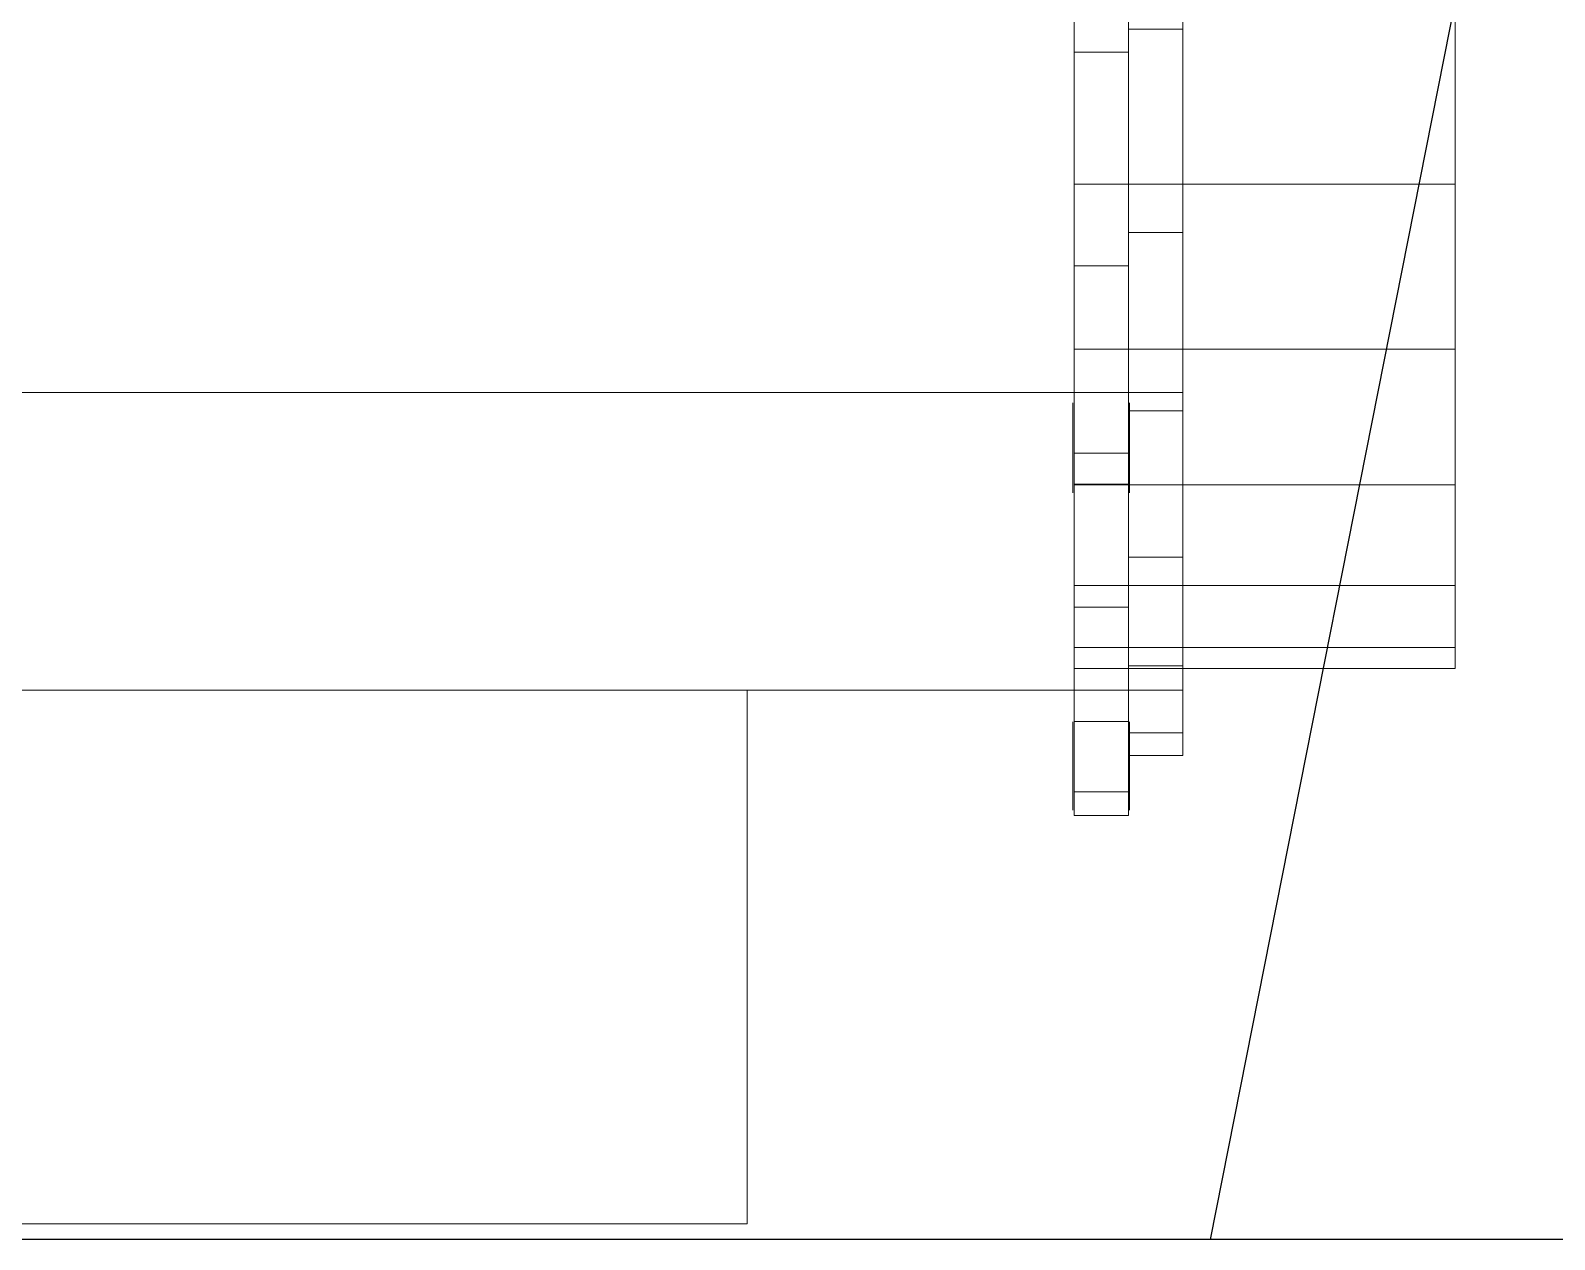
# Model space of a CAD drawing. Header units: millimetres. Extents: x -92759 to 184353, y -15225 to 86714.
# Drawn here: x -72493.8 to -72353.9, y 40341.2 to 40452.2 of the extents above; entities that cross this region are included whole.
import ezdxf

# ---------------------------------------------------------------- set-up
doc = ezdxf.new("R2010")
doc.units = ezdxf.units.MM
for name, color, linetype in [('0-1', 9, 'Continuous'), ('A-_FLOR----_E', 8, 'Continuous'), ('M-ACMV-EAF', 86, 'Continuous'), ('M-ACMV_FCU', 5, 'Continuous')]:
    doc.layers.add(name, color=color, linetype=linetype)
doc.layers.add('A-_DETA----_E-6', color=7, linetype='Continuous', true_color=0x969696)

# ---------------------------------------------------------------- blocks, each defined once
blk = doc.blocks.new('A$Cb2bf8f38')
at = {"layer": 'A-_DETA----_E-6'}
blk.add_line((-29452.46, 7800), (-28125, 14510.82), dxfattribs=at)
at = {"layer": 'A-_FLOR----_E'}
blk.add_line((-28125, 7800), (-30600, 7800), dxfattribs=at)
blk = doc.blocks.new('A$C3281a32b')
at = {"layer": 'M-ACMV-EAF', "lineweight": 5}
for points in [[(210, -76.590163, 71.828053), (210, -23.909836, 102.243054), (210, -30.409836, 113.501384), (210, -83.090163, 83.086383)], [(210, -23.909836, -102.243054), (210, -76.590163, -71.828053), (210, -83.090163, -83.086383), (210, -30.409836, -113.501384)], [(215, -76.590163, 71.828053), (215, -23.909836, 102.243054), (215, -30.409836, 113.501384), (215, -83.090163, 83.086383)], [(215, -23.909836, -102.243054), (215, -76.590163, -71.828053), (215, -83.090163, -83.086383), (215, -30.409836, -113.501384)], [(220, -27.331526, 101.999591), (25, -27.331526, 101.999591), (25, -74.668474, 74.669591), (220, -74.668474, 74.669591)], [(220, -74.668474, -74.669591), (25, -74.668474, -74.669591), (25, -27.331526, -101.999591), (220, -27.331526, -101.999591)], [(215, -30.409836, 113.501384), (210, -30.409836, 113.501384), (210, -83.090163, 83.086383), (215, -83.090163, 83.086383)], [(215, -83.090163, -83.086383), (210, -83.090163, -83.086383), (210, -30.409836, -113.501384), (215, -30.409836, -113.501384)], [(210, -102.243053, 23.909837), (210, -71.828053, 76.590163), (210, -83.086383, 83.090163), (210, -113.501384, 30.409837)], [(210, -71.828053, -76.590163), (210, -102.243053, -23.909837), (210, -113.501384, -30.409837), (210, -83.086383, -83.090163)], [(215, -102.243053, 23.909837), (215, -71.828053, 76.590163), (215, -83.086383, 83.090163), (215, -113.501384, 30.409837)], [(215, -71.828053, -76.590163), (215, -102.243053, -23.909837), (215, -113.501384, -30.409837), (215, -83.086383, -83.090163)], [(220, -74.669591, 74.668474), (25, -74.669591, 74.668474), (25, -101.999591, 27.331526), (220, -101.999591, 27.331526)], [(220, -101.999591, -27.331526), (25, -101.999591, -27.331526), (25, -74.669591, -74.668474), (220, -74.669591, -74.668474)], [(215, -83.086383, 83.090163), (210, -83.086383, 83.090163), (210, -113.501384, 30.409837), (215, -113.501384, 30.409837)], [(215, -113.501384, -30.409837), (210, -113.501384, -30.409837), (210, -83.086383, -83.090163), (215, -83.086383, -83.090163)], [(210, -100.5, -30.415001), (210, -100.5, 30.415001), (210, -113.5, 30.415001), (210, -113.5, -30.415001)], [(215, -100.5, -30.415001), (215, -100.5, 30.415001), (215, -113.5, 30.415001), (215, -113.5, -30.415001)], [(220, -102, 27.33), (25, -102, 27.33), (25, -102, -27.33), (220, -102, -27.33)], [(215, -113.5, 30.415001), (210, -113.5, 30.415001), (210, -113.5, -30.415001), (215, -113.5, -30.415001)]]:
    blk.add_3dface(points, dxfattribs=at)
for points, invisible_edges in [([(209.9, -75.691595, 80.67713), (209.9, -75.614737, 79.896769), (209.9, -79.614737, 79.896769)], 14), ([(209.9, -75.614737, 79.896769), (209.9, -75.691595, 79.116408), (209.9, -79.614737, 79.896769)], 14), ([(209.9, -75.919218, 81.427503), (209.9, -75.691595, 80.67713), (209.9, -79.614737, 79.896769)], 14), ([(209.9, -75.691595, 79.116408), (209.9, -75.919218, 78.366035), (209.9, -79.614737, 79.896769)], 14), ([(209.9, -75.973628, -78.834375), (209.9, -75.896769, -79.614737), (209.9, -79.896769, -79.614737)], 14), ([(209.9, -75.896769, -79.614737), (209.9, -75.973628, -80.395098), (209.9, -79.896769, -79.614737)], 14), ([(209.9, -76.288858, 82.11905), (209.9, -75.919218, 81.427503), (209.9, -79.614737, 79.896769)], 14), ([(209.9, -75.919218, 78.366035), (209.9, -76.288858, 77.674488), (209.9, -79.614737, 79.896769)], 14), ([(209.9, -76.201251, -78.084003), (209.9, -75.973628, -78.834375), (209.9, -79.896769, -79.614737)], 14), ([(209.9, -75.973628, -80.395098), (209.9, -76.201251, -81.14547), (209.9, -79.896769, -79.614737)], 14), ([(209.9, -76.57089, -77.392456), (209.9, -76.201251, -78.084003), (209.9, -79.896769, -79.614737)], 14), ([(209.9, -76.201251, -81.14547), (209.9, -76.57089, -81.837018), (209.9, -79.896769, -79.614737)], 14), ([(209.9, -76.786309, 82.725196), (209.9, -76.288858, 82.11905), (209.9, -79.614737, 79.896769)], 14), ([(209.9, -76.288858, 77.674488), (209.9, -76.786309, 77.068342), (209.9, -79.614737, 79.896769)], 14), ([(209.9, -77.068342, -76.78631), (209.9, -76.57089, -77.392456), (209.9, -79.896769, -79.614737)], 14), ([(209.9, -76.57089, -81.837018), (209.9, -77.068342, -82.443164), (209.9, -79.896769, -79.614737)], 14), ([(209.9, -77.392456, 83.222647), (209.9, -76.786309, 82.725196), (209.9, -79.614737, 79.896769)], 14), ([(209.9, -76.786309, 77.068342), (209.9, -77.392456, 76.570891), (209.9, -79.614737, 79.896769)], 14), ([(215.1, -75.691595, 80.67713), (215.1, -75.614737, 79.896769), (215.1, -79.614737, 79.896769)], 14), ([(215.1, -75.614737, 79.896769), (215.1, -75.691595, 79.116408), (215.1, -79.614737, 79.896769)], 14), ([(215.1, -75.919218, 81.427503), (215.1, -75.691595, 80.67713), (215.1, -79.614737, 79.896769)], 14), ([(215.1, -75.691595, 79.116408), (215.1, -75.919218, 78.366035), (215.1, -79.614737, 79.896769)], 14), ([(215.1, -75.973628, -78.834375), (215.1, -75.896769, -79.614737), (215.1, -79.896769, -79.614737)], 14), ([(215.1, -75.896769, -79.614737), (215.1, -75.973628, -80.395098), (215.1, -79.896769, -79.614737)], 14), ([(215.1, -76.288858, 82.11905), (215.1, -75.919218, 81.427503), (215.1, -79.614737, 79.896769)], 14), ([(215.1, -75.919218, 78.366035), (215.1, -76.288858, 77.674488), (215.1, -79.614737, 79.896769)], 14), ([(215.1, -76.201251, -78.084003), (215.1, -75.973628, -78.834375), (215.1, -79.896769, -79.614737)], 14), ([(215.1, -75.973628, -80.395098), (215.1, -76.201251, -81.14547), (215.1, -79.896769, -79.614737)], 14), ([(215.1, -76.57089, -77.392456), (215.1, -76.201251, -78.084003), (215.1, -79.896769, -79.614737)], 14), ([(215.1, -76.201251, -81.14547), (215.1, -76.57089, -81.837018), (215.1, -79.896769, -79.614737)], 14), ([(215.1, -76.786309, 82.725196), (215.1, -76.288858, 82.11905), (215.1, -79.614737, 79.896769)], 14), ([(215.1, -76.288858, 77.674488), (215.1, -76.786309, 77.068342), (215.1, -79.614737, 79.896769)], 14), ([(215.1, -77.068342, -76.78631), (215.1, -76.57089, -77.392456), (215.1, -79.896769, -79.614737)], 14), ([(215.1, -76.57089, -81.837018), (215.1, -77.068342, -82.443164), (215.1, -79.896769, -79.614737)], 14), ([(215.1, -77.392456, 83.222647), (215.1, -76.786309, 82.725196), (215.1, -79.614737, 79.896769)], 14), ([(215.1, -76.786309, 77.068342), (215.1, -77.392456, 76.570891), (215.1, -79.614737, 79.896769)], 14), ([(209.9, -77.674488, -76.288858), (209.9, -77.068342, -76.78631), (209.9, -79.896769, -79.614737)], 14), ([(209.9, -77.068342, -82.443164), (209.9, -77.674488, -82.940615), (209.9, -79.896769, -79.614737)], 14), ([(209.9, -78.084003, 83.592287), (209.9, -77.392456, 83.222647), (209.9, -79.614737, 79.896769)], 14), ([(209.9, -77.392456, 76.570891), (209.9, -78.084003, 76.201251), (209.9, -79.614737, 79.896769)], 14), ([(209.9, -78.366035, -75.919219), (209.9, -77.674488, -76.288858), (209.9, -79.896769, -79.614737)], 14), ([(209.9, -77.674488, -82.940615), (209.9, -78.366035, -83.310255), (209.9, -79.896769, -79.614737)], 14), ([(209.9, -78.834375, 83.81991), (209.9, -78.084003, 83.592287), (209.9, -79.614737, 79.896769)], 14), ([(209.9, -78.084003, 76.201251), (209.9, -78.834375, 75.973628), (209.9, -79.614737, 79.896769)], 14), ([(215.1, -77.674488, -76.288858), (215.1, -77.068342, -76.78631), (215.1, -79.896769, -79.614737)], 14), ([(215.1, -77.068342, -82.443164), (215.1, -77.674488, -82.940615), (215.1, -79.896769, -79.614737)], 14), ([(215.1, -78.084003, 83.592287), (215.1, -77.392456, 83.222647), (215.1, -79.614737, 79.896769)], 14), ([(215.1, -77.392456, 76.570891), (215.1, -78.084003, 76.201251), (215.1, -79.614737, 79.896769)], 14), ([(215.1, -78.366035, -75.919219), (215.1, -77.674488, -76.288858), (215.1, -79.896769, -79.614737)], 14), ([(215.1, -77.674488, -82.940615), (215.1, -78.366035, -83.310255), (215.1, -79.896769, -79.614737)], 14), ([(215.1, -78.834375, 83.81991), (215.1, -78.084003, 83.592287), (215.1, -79.614737, 79.896769)], 14), ([(215.1, -78.084003, 76.201251), (215.1, -78.834375, 75.973628), (215.1, -79.614737, 79.896769)], 14), ([(209.9, -79.116408, -75.691596), (209.9, -78.366035, -75.919219), (209.9, -79.896769, -79.614737)], 14), ([(209.9, -78.366035, -83.310255), (209.9, -79.116408, -83.537878), (209.9, -79.896769, -79.614737)], 14), ([(209.9, -79.614737, 83.896769), (209.9, -78.834375, 83.81991), (209.9, -79.614737, 79.896769)], 14), ([(209.9, -78.834375, 75.973628), (209.9, -79.614737, 75.896769), (209.9, -79.614737, 79.896769)], 14), ([(209.9, -79.896769, -75.614737), (209.9, -79.116408, -75.691596), (209.9, -79.896769, -79.614737)], 14), ([(209.9, -79.116408, -83.537878), (209.9, -79.896769, -83.614737), (209.9, -79.896769, -79.614737)], 14), ([(209.9, -79.614737, 75.896769), (209.9, -80.395098, 75.973628), (209.9, -79.614737, 79.896769)], 14), ([(209.9, -80.395098, 75.973628), (209.9, -81.14547, 76.201251), (209.9, -79.614737, 79.896769)], 14), ([(209.9, -81.14547, 76.201251), (209.9, -81.837018, 76.570891), (209.9, -79.614737, 79.896769)], 14), ([(209.9, -81.837018, 76.570891), (209.9, -82.443164, 77.068342), (209.9, -79.614737, 79.896769)], 14), ([(209.9, -82.443164, 77.068342), (209.9, -82.940615, 77.674488), (209.9, -79.614737, 79.896769)], 14), ([(209.9, -82.940615, 77.674488), (209.9, -83.310255, 78.366035), (209.9, -79.614737, 79.896769)], 14), ([(209.9, -83.310255, 78.366035), (209.9, -83.537878, 79.116408), (209.9, -79.614737, 79.896769)], 14), ([(209.9, -83.537878, 79.116408), (209.9, -83.614737, 79.896769), (209.9, -79.614737, 79.896769)], 14), ([(209.9, -83.614737, 79.896769), (209.9, -83.537878, 80.67713), (209.9, -79.614737, 79.896769)], 14), ([(209.9, -83.537878, 80.67713), (209.9, -83.310255, 81.427503), (209.9, -79.614737, 79.896769)], 14), ([(209.9, -83.310255, 81.427503), (209.9, -82.940615, 82.11905), (209.9, -79.614737, 79.896769)], 14), ([(209.9, -82.940615, 82.11905), (209.9, -82.443164, 82.725196), (209.9, -79.614737, 79.896769)], 14), ([(209.9, -82.443164, 82.725196), (209.9, -81.837018, 83.222647), (209.9, -79.614737, 79.896769)], 14), ([(209.9, -81.837018, 83.222647), (209.9, -81.14547, 83.592287), (209.9, -79.614737, 79.896769)], 14), ([(209.9, -81.14547, 83.592287), (209.9, -80.395098, 83.81991), (209.9, -79.614737, 79.896769)], 14), ([(209.9, -80.395098, 83.81991), (209.9, -79.614737, 83.896769), (209.9, -79.614737, 79.896769)], 14), ([(215.1, -79.116408, -75.691596), (215.1, -78.366035, -75.919219), (215.1, -79.896769, -79.614737)], 14), ([(215.1, -78.366035, -83.310255), (215.1, -79.116408, -83.537878), (215.1, -79.896769, -79.614737)], 14), ([(215.1, -79.614737, 83.896769), (215.1, -78.834375, 83.81991), (215.1, -79.614737, 79.896769)], 14), ([(215.1, -78.834375, 75.973628), (215.1, -79.614737, 75.896769), (215.1, -79.614737, 79.896769)], 14), ([(215.1, -79.896769, -75.614737), (215.1, -79.116408, -75.691596), (215.1, -79.896769, -79.614737)], 14), ([(215.1, -79.116408, -83.537878), (215.1, -79.896769, -83.614737), (215.1, -79.896769, -79.614737)], 14), ([(215.1, -79.614737, 75.896769), (215.1, -80.395098, 75.973628), (215.1, -79.614737, 79.896769)], 14), ([(215.1, -80.395098, 75.973628), (215.1, -81.14547, 76.201251), (215.1, -79.614737, 79.896769)], 14), ([(215.1, -81.14547, 76.201251), (215.1, -81.837018, 76.570891), (215.1, -79.614737, 79.896769)], 14), ([(215.1, -81.837018, 76.570891), (215.1, -82.443164, 77.068342), (215.1, -79.614737, 79.896769)], 14), ([(215.1, -82.443164, 77.068342), (215.1, -82.940615, 77.674488), (215.1, -79.614737, 79.896769)], 14), ([(215.1, -82.940615, 77.674488), (215.1, -83.310255, 78.366035), (215.1, -79.614737, 79.896769)], 14), ([(215.1, -83.310255, 78.366035), (215.1, -83.537878, 79.116408), (215.1, -79.614737, 79.896769)], 14), ([(215.1, -83.537878, 79.116408), (215.1, -83.614737, 79.896769), (215.1, -79.614737, 79.896769)], 14), ([(215.1, -83.614737, 79.896769), (215.1, -83.537878, 80.67713), (215.1, -79.614737, 79.896769)], 14), ([(215.1, -83.537878, 80.67713), (215.1, -83.310255, 81.427503), (215.1, -79.614737, 79.896769)], 14), ([(215.1, -83.310255, 81.427503), (215.1, -82.940615, 82.11905), (215.1, -79.614737, 79.896769)], 14), ([(215.1, -82.940615, 82.11905), (215.1, -82.443164, 82.725196), (215.1, -79.614737, 79.896769)], 14), ([(215.1, -82.443164, 82.725196), (215.1, -81.837018, 83.222647), (215.1, -79.614737, 79.896769)], 14), ([(215.1, -81.837018, 83.222647), (215.1, -81.14547, 83.592287), (215.1, -79.614737, 79.896769)], 14), ([(215.1, -81.14547, 83.592287), (215.1, -80.395098, 83.81991), (215.1, -79.614737, 79.896769)], 14), ([(215.1, -80.395098, 83.81991), (215.1, -79.614737, 83.896769), (215.1, -79.614737, 79.896769)], 14), ([(209.9, -79.896769, -83.614737), (209.9, -80.67713, -83.537878), (209.9, -79.896769, -79.614737)], 14), ([(209.9, -80.67713, -83.537878), (209.9, -81.427503, -83.310255), (209.9, -79.896769, -79.614737)], 14), ([(209.9, -81.427503, -83.310255), (209.9, -82.11905, -82.940615), (209.9, -79.896769, -79.614737)], 14), ([(209.9, -82.11905, -82.940615), (209.9, -82.725196, -82.443164), (209.9, -79.896769, -79.614737)], 14), ([(209.9, -82.725196, -82.443164), (209.9, -83.222647, -81.837018), (209.9, -79.896769, -79.614737)], 14), ([(209.9, -83.222647, -81.837018), (209.9, -83.592287, -81.14547), (209.9, -79.896769, -79.614737)], 14), ([(209.9, -83.592287, -81.14547), (209.9, -83.81991, -80.395098), (209.9, -79.896769, -79.614737)], 14), ([(209.9, -83.81991, -80.395098), (209.9, -83.896769, -79.614737), (209.9, -79.896769, -79.614737)], 14), ([(209.9, -83.896769, -79.614737), (209.9, -83.81991, -78.834375), (209.9, -79.896769, -79.614737)], 14), ([(209.9, -83.81991, -78.834375), (209.9, -83.592287, -78.084003), (209.9, -79.896769, -79.614737)], 14), ([(209.9, -83.592287, -78.084003), (209.9, -83.222647, -77.392456), (209.9, -79.896769, -79.614737)], 14), ([(209.9, -83.222647, -77.392456), (209.9, -82.725196, -76.78631), (209.9, -79.896769, -79.614737)], 14), ([(209.9, -82.725196, -76.78631), (209.9, -82.11905, -76.288858), (209.9, -79.896769, -79.614737)], 14), ([(209.9, -82.11905, -76.288858), (209.9, -81.427503, -75.919219), (209.9, -79.896769, -79.614737)], 14), ([(209.9, -81.427503, -75.919219), (209.9, -80.67713, -75.691596), (209.9, -79.896769, -79.614737)], 14), ([(209.9, -80.67713, -75.691596), (209.9, -79.896769, -75.614737), (209.9, -79.896769, -79.614737)], 14), ([(215.1, -79.896769, -83.614737), (215.1, -80.67713, -83.537878), (215.1, -79.896769, -79.614737)], 14), ([(215.1, -80.67713, -83.537878), (215.1, -81.427503, -83.310255), (215.1, -79.896769, -79.614737)], 14), ([(215.1, -81.427503, -83.310255), (215.1, -82.11905, -82.940615), (215.1, -79.896769, -79.614737)], 14), ([(215.1, -82.11905, -82.940615), (215.1, -82.725196, -82.443164), (215.1, -79.896769, -79.614737)], 14), ([(215.1, -82.725196, -82.443164), (215.1, -83.222647, -81.837018), (215.1, -79.896769, -79.614737)], 14), ([(215.1, -83.222647, -81.837018), (215.1, -83.592287, -81.14547), (215.1, -79.896769, -79.614737)], 14), ([(215.1, -83.592287, -81.14547), (215.1, -83.81991, -80.395098), (215.1, -79.896769, -79.614737)], 14), ([(215.1, -83.81991, -80.395098), (215.1, -83.896769, -79.614737), (215.1, -79.896769, -79.614737)], 14), ([(215.1, -83.896769, -79.614737), (215.1, -83.81991, -78.834375), (215.1, -79.896769, -79.614737)], 14), ([(215.1, -83.81991, -78.834375), (215.1, -83.592287, -78.084003), (215.1, -79.896769, -79.614737)], 14), ([(215.1, -83.592287, -78.084003), (215.1, -83.222647, -77.392456), (215.1, -79.896769, -79.614737)], 14), ([(215.1, -83.222647, -77.392456), (215.1, -82.725196, -76.78631), (215.1, -79.896769, -79.614737)], 14), ([(215.1, -82.725196, -76.78631), (215.1, -82.11905, -76.288858), (215.1, -79.896769, -79.614737)], 14), ([(215.1, -82.11905, -76.288858), (215.1, -81.427503, -75.919219), (215.1, -79.896769, -79.614737)], 14), ([(215.1, -81.427503, -75.919219), (215.1, -80.67713, -75.691596), (215.1, -79.896769, -79.614737)], 14), ([(215.1, -80.67713, -75.691596), (215.1, -79.896769, -75.614737), (215.1, -79.896769, -79.614737)], 14), ([(180, -151, 37.5), (180, -102, 37.5), (65, -102, 37.5), (65, -151, 37.5)], 1), ([(65, -151, -37.5), (65, -102, -37.5), (180, -102, -37.5), (180, -151, -37.5)], 1), ([(180, -151, -37.5), (180, -102, -37.5), (180, -102, 37.5), (180, -151, 37.5)], 1), ([(209.9, -104.973628, 30.165625), (209.9, -104.896769, 29.385263), (209.9, -108.896769, 29.385263)], 14), ([(209.9, -104.896769, 29.385263), (209.9, -104.973628, 28.604902), (209.9, -108.896769, 29.385263)], 14), ([(215.1, -104.973628, 30.165625), (215.1, -104.896769, 29.385263), (215.1, -108.896769, 29.385263)], 14), ([(215.1, -104.896769, 29.385263), (215.1, -104.973628, 28.604902), (215.1, -108.896769, 29.385263)], 14), ([(209.9, -105.201251, 30.915997), (209.9, -104.973628, 30.165625), (209.9, -108.896769, 29.385263)], 14), ([(209.9, -104.973628, 28.604902), (209.9, -105.201251, 27.85453), (209.9, -108.896769, 29.385263)], 14), ([(209.9, -105.076859, -28.219639), (209.9, -105, -29), (209.9, -109, -29)], 14), ([(209.9, -105, -29), (209.9, -105.076859, -29.780361), (209.9, -109, -29)], 14), ([(209.9, -105.304482, -27.469266), (209.9, -105.076859, -28.219639), (209.9, -109, -29)], 14), ([(209.9, -105.076859, -29.780361), (209.9, -105.304482, -30.530734), (209.9, -109, -29)], 14), ([(209.9, -105.57089, 31.607544), (209.9, -105.201251, 30.915997), (209.9, -108.896769, 29.385263)], 14), ([(209.9, -105.201251, 27.85453), (209.9, -105.57089, 27.162982), (209.9, -108.896769, 29.385263)], 14), ([(209.9, -105.674121, -26.777719), (209.9, -105.304482, -27.469266), (209.9, -109, -29)], 14), ([(209.9, -105.304482, -30.530734), (209.9, -105.674121, -31.222281), (209.9, -109, -29)], 14), ([(209.9, -106.068342, 32.21369), (209.9, -105.57089, 31.607544), (209.9, -108.896769, 29.385263)], 14), ([(209.9, -105.57089, 27.162982), (209.9, -106.068342, 26.556836), (209.9, -108.896769, 29.385263)], 14), ([(209.9, -106.171573, -26.171573), (209.9, -105.674121, -26.777719), (209.9, -109, -29)], 14), ([(209.9, -105.674121, -31.222281), (209.9, -106.171573, -31.828427), (209.9, -109, -29)], 14), ([(209.9, -106.674488, 32.711142), (209.9, -106.068342, 32.21369), (209.9, -108.896769, 29.385263)], 14), ([(209.9, -106.068342, 26.556836), (209.9, -106.674488, 26.059385), (209.9, -108.896769, 29.385263)], 14), ([(209.9, -106.777719, -25.674122), (209.9, -106.171573, -26.171573), (209.9, -109, -29)], 14), ([(209.9, -106.171573, -31.828427), (209.9, -106.777719, -32.325878), (209.9, -109, -29)], 14), ([(215.1, -105.201251, 30.915997), (215.1, -104.973628, 30.165625), (215.1, -108.896769, 29.385263)], 14), ([(215.1, -104.973628, 28.604902), (215.1, -105.201251, 27.85453), (215.1, -108.896769, 29.385263)], 14), ([(215.1, -105.076859, -28.219639), (215.1, -105, -29), (215.1, -109, -29)], 14), ([(215.1, -105, -29), (215.1, -105.076859, -29.780361), (215.1, -109, -29)], 14), ([(215.1, -105.304482, -27.469266), (215.1, -105.076859, -28.219639), (215.1, -109, -29)], 14), ([(215.1, -105.076859, -29.780361), (215.1, -105.304482, -30.530734), (215.1, -109, -29)], 14), ([(215.1, -105.57089, 31.607544), (215.1, -105.201251, 30.915997), (215.1, -108.896769, 29.385263)], 14), ([(215.1, -105.201251, 27.85453), (215.1, -105.57089, 27.162982), (215.1, -108.896769, 29.385263)], 14), ([(215.1, -105.674121, -26.777719), (215.1, -105.304482, -27.469266), (215.1, -109, -29)], 14), ([(215.1, -105.304482, -30.530734), (215.1, -105.674121, -31.222281), (215.1, -109, -29)], 14), ([(215.1, -106.068342, 32.21369), (215.1, -105.57089, 31.607544), (215.1, -108.896769, 29.385263)], 14), ([(215.1, -105.57089, 27.162982), (215.1, -106.068342, 26.556836), (215.1, -108.896769, 29.385263)], 14), ([(215.1, -106.171573, -26.171573), (215.1, -105.674121, -26.777719), (215.1, -109, -29)], 14), ([(215.1, -105.674121, -31.222281), (215.1, -106.171573, -31.828427), (215.1, -109, -29)], 14), ([(215.1, -106.674488, 32.711142), (215.1, -106.068342, 32.21369), (215.1, -108.896769, 29.385263)], 14), ([(215.1, -106.068342, 26.556836), (215.1, -106.674488, 26.059385), (215.1, -108.896769, 29.385263)], 14), ([(215.1, -106.777719, -25.674122), (215.1, -106.171573, -26.171573), (215.1, -109, -29)], 14), ([(215.1, -106.171573, -31.828427), (215.1, -106.777719, -32.325878), (215.1, -109, -29)], 14), ([(209.9, -107.366035, 33.080781), (209.9, -106.674488, 32.711142), (209.9, -108.896769, 29.385263)], 14), ([(209.9, -106.674488, 26.059385), (209.9, -107.366035, 25.689745), (209.9, -108.896769, 29.385263)], 14), ([(209.9, -107.469266, -25.304482), (209.9, -106.777719, -25.674122), (209.9, -109, -29)], 14), ([(209.9, -106.777719, -32.325878), (209.9, -107.469266, -32.695518), (209.9, -109, -29)], 14), ([(209.9, -108.116408, 33.308404), (209.9, -107.366035, 33.080781), (209.9, -108.896769, 29.385263)], 14), ([(209.9, -107.366035, 25.689745), (209.9, -108.116408, 25.462122), (209.9, -108.896769, 29.385263)], 14), ([(209.9, -108.219639, -25.076859), (209.9, -107.469266, -25.304482), (209.9, -109, -29)], 14), ([(209.9, -107.469266, -32.695518), (209.9, -108.219639, -32.923141), (209.9, -109, -29)], 14), ([(215.1, -107.366035, 33.080781), (215.1, -106.674488, 32.711142), (215.1, -108.896769, 29.385263)], 14), ([(215.1, -106.674488, 26.059385), (215.1, -107.366035, 25.689745), (215.1, -108.896769, 29.385263)], 14), ([(215.1, -107.469266, -25.304482), (215.1, -106.777719, -25.674122), (215.1, -109, -29)], 14), ([(215.1, -106.777719, -32.325878), (215.1, -107.469266, -32.695518), (215.1, -109, -29)], 14), ([(215.1, -108.116408, 33.308404), (215.1, -107.366035, 33.080781), (215.1, -108.896769, 29.385263)], 14), ([(215.1, -107.366035, 25.689745), (215.1, -108.116408, 25.462122), (215.1, -108.896769, 29.385263)], 14), ([(215.1, -108.219639, -25.076859), (215.1, -107.469266, -25.304482), (215.1, -109, -29)], 14), ([(215.1, -107.469266, -32.695518), (215.1, -108.219639, -32.923141), (215.1, -109, -29)], 14), ([(209.9, -108.896769, 33.385263), (209.9, -108.116408, 33.308404), (209.9, -108.896769, 29.385263)], 14), ([(209.9, -108.116408, 25.462122), (209.9, -108.896769, 25.385263), (209.9, -108.896769, 29.385263)], 14), ([(209.9, -109, -25), (209.9, -108.219639, -25.076859), (209.9, -109, -29)], 14), ([(209.9, -108.219639, -32.923141), (209.9, -109, -33), (209.9, -109, -29)], 14), ([(209.9, -108.896769, 25.385263), (209.9, -109.67713, 25.462122), (209.9, -108.896769, 29.385263)], 14), ([(209.9, -109.67713, 25.462122), (209.9, -110.427503, 25.689745), (209.9, -108.896769, 29.385263)], 14), ([(209.9, -110.427503, 25.689745), (209.9, -111.11905, 26.059385), (209.9, -108.896769, 29.385263)], 14), ([(209.9, -111.11905, 26.059385), (209.9, -111.725196, 26.556836), (209.9, -108.896769, 29.385263)], 14), ([(209.9, -111.725196, 26.556836), (209.9, -112.222647, 27.162982), (209.9, -108.896769, 29.385263)], 14), ([(209.9, -112.222647, 27.162982), (209.9, -112.592287, 27.85453), (209.9, -108.896769, 29.385263)], 14), ([(209.9, -112.592287, 27.85453), (209.9, -112.81991, 28.604902), (209.9, -108.896769, 29.385263)], 14), ([(209.9, -112.81991, 28.604902), (209.9, -112.896769, 29.385263), (209.9, -108.896769, 29.385263)], 14), ([(209.9, -112.896769, 29.385263), (209.9, -112.81991, 30.165625), (209.9, -108.896769, 29.385263)], 14), ([(209.9, -112.81991, 30.165625), (209.9, -112.592287, 30.915997), (209.9, -108.896769, 29.385263)], 14), ([(209.9, -112.592287, 30.915997), (209.9, -112.222647, 31.607544), (209.9, -108.896769, 29.385263)], 14), ([(209.9, -112.222647, 31.607544), (209.9, -111.725196, 32.21369), (209.9, -108.896769, 29.385263)], 14), ([(209.9, -111.725196, 32.21369), (209.9, -111.11905, 32.711142), (209.9, -108.896769, 29.385263)], 14), ([(209.9, -111.11905, 32.711142), (209.9, -110.427503, 33.080781), (209.9, -108.896769, 29.385263)], 14), ([(209.9, -110.427503, 33.080781), (209.9, -109.67713, 33.308404), (209.9, -108.896769, 29.385263)], 14), ([(209.9, -109.67713, 33.308404), (209.9, -108.896769, 33.385263), (209.9, -108.896769, 29.385263)], 14), ([(209.9, -109, -33), (209.9, -109.780361, -32.923141), (209.9, -109, -29)], 14), ([(209.9, -109.780361, -32.923141), (209.9, -110.530734, -32.695518), (209.9, -109, -29)], 14), ([(209.9, -110.530734, -32.695518), (209.9, -111.222281, -32.325878), (209.9, -109, -29)], 14), ([(209.9, -111.222281, -32.325878), (209.9, -111.828427, -31.828427), (209.9, -109, -29)], 14), ([(209.9, -111.828427, -31.828427), (209.9, -112.325878, -31.222281), (209.9, -109, -29)], 14), ([(209.9, -112.325878, -31.222281), (209.9, -112.695518, -30.530734), (209.9, -109, -29)], 14), ([(209.9, -112.695518, -30.530734), (209.9, -112.923141, -29.780361), (209.9, -109, -29)], 14), ([(209.9, -112.923141, -29.780361), (209.9, -113, -29), (209.9, -109, -29)], 14), ([(209.9, -113, -29), (209.9, -112.923141, -28.219639), (209.9, -109, -29)], 14), ([(209.9, -112.923141, -28.219639), (209.9, -112.695518, -27.469266), (209.9, -109, -29)], 14), ([(209.9, -112.695518, -27.469266), (209.9, -112.325878, -26.777719), (209.9, -109, -29)], 14), ([(209.9, -112.325878, -26.777719), (209.9, -111.828427, -26.171573), (209.9, -109, -29)], 14), ([(209.9, -111.828427, -26.171573), (209.9, -111.222281, -25.674122), (209.9, -109, -29)], 14), ([(209.9, -111.222281, -25.674122), (209.9, -110.530734, -25.304482), (209.9, -109, -29)], 14), ([(209.9, -110.530734, -25.304482), (209.9, -109.780361, -25.076859), (209.9, -109, -29)], 14), ([(209.9, -109.780361, -25.076859), (209.9, -109, -25), (209.9, -109, -29)], 14), ([(215.1, -108.896769, 33.385263), (215.1, -108.116408, 33.308404), (215.1, -108.896769, 29.385263)], 14), ([(215.1, -108.116408, 25.462122), (215.1, -108.896769, 25.385263), (215.1, -108.896769, 29.385263)], 14), ([(215.1, -109, -25), (215.1, -108.219639, -25.076859), (215.1, -109, -29)], 14), ([(215.1, -108.219639, -32.923141), (215.1, -109, -33), (215.1, -109, -29)], 14), ([(215.1, -108.896769, 25.385263), (215.1, -109.67713, 25.462122), (215.1, -108.896769, 29.385263)], 14), ([(215.1, -109.67713, 25.462122), (215.1, -110.427503, 25.689745), (215.1, -108.896769, 29.385263)], 14), ([(215.1, -110.427503, 25.689745), (215.1, -111.11905, 26.059385), (215.1, -108.896769, 29.385263)], 14), ([(215.1, -111.11905, 26.059385), (215.1, -111.725196, 26.556836), (215.1, -108.896769, 29.385263)], 14), ([(215.1, -111.725196, 26.556836), (215.1, -112.222647, 27.162982), (215.1, -108.896769, 29.385263)], 14), ([(215.1, -112.222647, 27.162982), (215.1, -112.592287, 27.85453), (215.1, -108.896769, 29.385263)], 14), ([(215.1, -112.592287, 27.85453), (215.1, -112.81991, 28.604902), (215.1, -108.896769, 29.385263)], 14), ([(215.1, -112.81991, 28.604902), (215.1, -112.896769, 29.385263), (215.1, -108.896769, 29.385263)], 14), ([(215.1, -112.896769, 29.385263), (215.1, -112.81991, 30.165625), (215.1, -108.896769, 29.385263)], 14), ([(215.1, -112.81991, 30.165625), (215.1, -112.592287, 30.915997), (215.1, -108.896769, 29.385263)], 14), ([(215.1, -112.592287, 30.915997), (215.1, -112.222647, 31.607544), (215.1, -108.896769, 29.385263)], 14), ([(215.1, -112.222647, 31.607544), (215.1, -111.725196, 32.21369), (215.1, -108.896769, 29.385263)], 14), ([(215.1, -111.725196, 32.21369), (215.1, -111.11905, 32.711142), (215.1, -108.896769, 29.385263)], 14), ([(215.1, -111.11905, 32.711142), (215.1, -110.427503, 33.080781), (215.1, -108.896769, 29.385263)], 14), ([(215.1, -110.427503, 33.080781), (215.1, -109.67713, 33.308404), (215.1, -108.896769, 29.385263)], 14), ([(215.1, -109.67713, 33.308404), (215.1, -108.896769, 33.385263), (215.1, -108.896769, 29.385263)], 14), ([(215.1, -109, -33), (215.1, -109.780361, -32.923141), (215.1, -109, -29)], 14), ([(215.1, -109.780361, -32.923141), (215.1, -110.530734, -32.695518), (215.1, -109, -29)], 14), ([(215.1, -110.530734, -32.695518), (215.1, -111.222281, -32.325878), (215.1, -109, -29)], 14), ([(215.1, -111.222281, -32.325878), (215.1, -111.828427, -31.828427), (215.1, -109, -29)], 14), ([(215.1, -111.828427, -31.828427), (215.1, -112.325878, -31.222281), (215.1, -109, -29)], 14), ([(215.1, -112.325878, -31.222281), (215.1, -112.695518, -30.530734), (215.1, -109, -29)], 14), ([(215.1, -112.695518, -30.530734), (215.1, -112.923141, -29.780361), (215.1, -109, -29)], 14), ([(215.1, -112.923141, -29.780361), (215.1, -113, -29), (215.1, -109, -29)], 14), ([(215.1, -113, -29), (215.1, -112.923141, -28.219639), (215.1, -109, -29)], 14), ([(215.1, -112.923141, -28.219639), (215.1, -112.695518, -27.469266), (215.1, -109, -29)], 14), ([(215.1, -112.695518, -27.469266), (215.1, -112.325878, -26.777719), (215.1, -109, -29)], 14), ([(215.1, -112.325878, -26.777719), (215.1, -111.828427, -26.171573), (215.1, -109, -29)], 14), ([(215.1, -111.828427, -26.171573), (215.1, -111.222281, -25.674122), (215.1, -109, -29)], 14), ([(215.1, -111.222281, -25.674122), (215.1, -110.530734, -25.304482), (215.1, -109, -29)], 14), ([(215.1, -110.530734, -25.304482), (215.1, -109.780361, -25.076859), (215.1, -109, -29)], 14), ([(215.1, -109.780361, -25.076859), (215.1, -109, -25), (215.1, -109, -29)], 14)]:
    blk.add_3dface(points, dxfattribs=dict(at, invisible_edges=invisible_edges))
mesh = blk.add_polymesh((2, 33), dxfattribs=at)
for k, corner in enumerate([(215, 113.5), (215, 111.319129, -22.142752), (215, 104.860327, -43.43457), (215, 94.371801, -63.057221), (215, 80.25662, -80.25662), (215, 63.057222, -94.371801), (215, 43.43457, -104.860327), (215, 22.142752, -111.319129), (215, 0, -113.5), (215, -22.142751, -111.319129), (215, -43.434569, -104.860327), (215, -63.057221, -94.371801), (215, -80.25662, -80.25662), (215, -94.371801, -63.057221), (215, -104.860327, -43.43457), (215, -111.319129, -22.142752), (215, -113.5), (215, -111.319129, 22.142752), (215, -104.860327, 43.43457), (215, -94.371801, 63.057221), (215, -80.25662, 80.25662), (215, -63.057221, 94.371801), (215, -43.434569, 104.860327), (215, -22.142751, 111.319129), (215, 0, 113.5), (215, 22.142752, 111.319129), (215, 43.43457, 104.860327), (215, 63.057222, 94.371801), (215, 80.25662, 80.25662), (215, 94.371801, 63.057221), (215, 104.860327, 43.43457), (215, 111.319129, 22.142752), (215, 113.5), (210, 113.5), (210, 111.319129, -22.142752), (210, 104.860327, -43.43457), (210, 94.371801, -63.057221), (210, 80.25662, -80.25662), (210, 63.057222, -94.371801), (210, 43.43457, -104.860327), (210, 22.142752, -111.319129), (210, 0, -113.5), (210, -22.142751, -111.319129), (210, -43.434569, -104.860327), (210, -63.057221, -94.371801), (210, -80.25662, -80.25662), (210, -94.371801, -63.057221), (210, -104.860327, -43.43457), (210, -111.319129, -22.142752), (210, -113.5), (210, -111.319129, 22.142752), (210, -104.860327, 43.43457), (210, -94.371801, 63.057221), (210, -80.25662, 80.25662), (210, -63.057221, 94.371801), (210, -43.434569, 104.860327), (210, -22.142751, 111.319129), (210, 0, 113.5), (210, 22.142752, 111.319129), (210, 43.43457, 104.860327), (210, 63.057222, 94.371801), (210, 80.25662, 80.25662), (210, 94.371801, 63.057221), (210, 104.860327, 43.43457), (210, 111.319129, 22.142752), (210, 113.5)]):
    mesh.set_mesh_vertex(divmod(k, 33), corner)
mesh = blk.add_polymesh((2, 33), dxfattribs=at)
for k, corner in enumerate([(210, 113.5), (210, 111.319129, -22.142752), (210, 104.860327, -43.43457), (210, 94.371801, -63.057221), (210, 80.25662, -80.25662), (210, 63.057222, -94.371801), (210, 43.43457, -104.860327), (210, 22.142752, -111.319129), (210, 0, -113.5), (210, -22.142751, -111.319129), (210, -43.434569, -104.860327), (210, -63.057221, -94.371801), (210, -80.25662, -80.25662), (210, -94.371801, -63.057221), (210, -104.860327, -43.43457), (210, -111.319129, -22.142752), (210, -113.5), (210, -111.319129, 22.142752), (210, -104.860327, 43.43457), (210, -94.371801, 63.057221), (210, -80.25662, 80.25662), (210, -63.057221, 94.371801), (210, -43.434569, 104.860327), (210, -22.142751, 111.319129), (210, 0, 113.5), (210, 22.142752, 111.319129), (210, 43.43457, 104.860327), (210, 63.057222, 94.371801), (210, 80.25662, 80.25662), (210, 94.371801, 63.057221), (210, 104.860327, 43.43457), (210, 111.319129, 22.142752), (210, 113.5), (210, 100), (210, 98.078528, -19.509032), (210, 92.387953, -38.268343), (210, 83.146961, -55.557023), (210, 70.710678, -70.710678), (210, 55.557023, -83.146961), (210, 38.268343, -92.387953), (210, 19.509032, -98.078528), (210, 0, -100), (210, -19.509032, -98.078528), (210, -38.268343, -92.387953), (210, -55.557023, -83.146961), (210, -70.710678, -70.710678), (210, -83.146961, -55.557023), (210, -92.387953, -38.268343), (210, -98.078528, -19.509032), (210, -100), (210, -98.078528, 19.509032), (210, -92.387953, 38.268343), (210, -83.146961, 55.557023), (210, -70.710678, 70.710678), (210, -55.557023, 83.146961), (210, -38.268343, 92.387953), (210, -19.509032, 98.078528), (210, 0, 100), (210, 19.509032, 98.078528), (210, 38.268343, 92.387953), (210, 55.557023, 83.146961), (210, 70.710678, 70.710678), (210, 83.146961, 55.557023), (210, 92.387953, 38.268343), (210, 98.078528, 19.509032), (210, 100)]):
    mesh.set_mesh_vertex(divmod(k, 33), corner)
mesh = blk.add_polymesh((2, 33), dxfattribs=at)
for k, corner in enumerate([(215, 108), (215, 105.92481, -21.069755), (215, 99.77899, -41.329811), (215, 89.798718, -60.001585), (215, 76.367532, -76.367532), (215, 60.001585, -89.798718), (215, 41.329811, -99.77899), (215, 21.069755, -105.92481), (215, 0, -108), (215, -21.069755, -105.92481), (215, -41.329811, -99.77899), (215, -60.001585, -89.798718), (215, -76.367532, -76.367532), (215, -89.798718, -60.001585), (215, -99.778989, -41.329811), (215, -105.92481, -21.069755), (215, -108), (215, -105.92481, 21.069755), (215, -99.778989, 41.329811), (215, -89.798718, 60.001585), (215, -76.367532, 76.367532), (215, -60.001585, 89.798718), (215, -41.329811, 99.77899), (215, -21.069755, 105.92481), (215, 0, 108), (215, 21.069755, 105.92481), (215, 41.329811, 99.77899), (215, 60.001585, 89.798718), (215, 76.367532, 76.367532), (215, 89.798718, 60.001585), (215, 99.77899, 41.329811), (215, 105.92481, 21.069755), (215, 108), (215, 113.5), (215, 111.319129, -22.142752), (215, 104.860327, -43.43457), (215, 94.371801, -63.057221), (215, 80.25662, -80.25662), (215, 63.057222, -94.371801), (215, 43.43457, -104.860327), (215, 22.142752, -111.319129), (215, 0, -113.5), (215, -22.142751, -111.319129), (215, -43.434569, -104.860327), (215, -63.057221, -94.371801), (215, -80.25662, -80.25662), (215, -94.371801, -63.057221), (215, -104.860327, -43.43457), (215, -111.319129, -22.142752), (215, -113.5), (215, -111.319129, 22.142752), (215, -104.860327, 43.43457), (215, -94.371801, 63.057221), (215, -80.25662, 80.25662), (215, -63.057221, 94.371801), (215, -43.434569, 104.860327), (215, -22.142751, 111.319129), (215, 0, 113.5), (215, 22.142752, 111.319129), (215, 43.43457, 104.860327), (215, 63.057222, 94.371801), (215, 80.25662, 80.25662), (215, 94.371801, 63.057221), (215, 104.860327, 43.43457), (215, 111.319129, 22.142752), (215, 113.5)]):
    mesh.set_mesh_vertex(divmod(k, 33), corner)
mesh = blk.add_polymesh((2, 33), dxfattribs=at)
for k, corner in enumerate([(220, 108), (220, 105.92481, -21.069755), (220, 99.77899, -41.329811), (220, 89.798718, -60.001585), (220, 76.367532, -76.367532), (220, 60.001585, -89.798718), (220, 41.329811, -99.77899), (220, 21.069755, -105.92481), (220, 0, -108), (220, -21.069755, -105.92481), (220, -41.329811, -99.77899), (220, -60.001585, -89.798718), (220, -76.367532, -76.367532), (220, -89.798718, -60.001585), (220, -99.778989, -41.329811), (220, -105.92481, -21.069755), (220, -108), (220, -105.92481, 21.069755), (220, -99.778989, 41.329811), (220, -89.798718, 60.001585), (220, -76.367532, 76.367532), (220, -60.001585, 89.798718), (220, -41.329811, 99.77899), (220, -21.069755, 105.92481), (220, 0, 108), (220, 21.069755, 105.92481), (220, 41.329811, 99.77899), (220, 60.001585, 89.798718), (220, 76.367532, 76.367532), (220, 89.798718, 60.001585), (220, 99.77899, 41.329811), (220, 105.92481, 21.069755), (220, 108), (215, 108), (215, 105.92481, -21.069755), (215, 99.77899, -41.329811), (215, 89.798718, -60.001585), (215, 76.367532, -76.367532), (215, 60.001585, -89.798718), (215, 41.329811, -99.77899), (215, 21.069755, -105.92481), (215, 0, -108), (215, -21.069755, -105.92481), (215, -41.329811, -99.77899), (215, -60.001585, -89.798718), (215, -76.367532, -76.367532), (215, -89.798718, -60.001585), (215, -99.778989, -41.329811), (215, -105.92481, -21.069755), (215, -108), (215, -105.92481, 21.069755), (215, -99.778989, 41.329811), (215, -89.798718, 60.001585), (215, -76.367532, 76.367532), (215, -60.001585, 89.798718), (215, -41.329811, 99.77899), (215, -21.069755, 105.92481), (215, 0, 108), (215, 21.069755, 105.92481), (215, 41.329811, 99.77899), (215, 60.001585, 89.798718), (215, 76.367532, 76.367532), (215, 89.798718, 60.001585), (215, 99.77899, 41.329811), (215, 105.92481, 21.069755), (215, 108)]):
    mesh.set_mesh_vertex(divmod(k, 33), corner)
mesh = blk.add_polymesh((2, 33), dxfattribs=at)
for k, corner in enumerate([(220, 100), (220, 98.078528, -19.509032), (220, 92.387953, -38.268343), (220, 83.146961, -55.557023), (220, 70.710678, -70.710678), (220, 55.557023, -83.146961), (220, 38.268343, -92.387953), (220, 19.509032, -98.078528), (220, 0, -100), (220, -19.509032, -98.078528), (220, -38.268343, -92.387953), (220, -55.557023, -83.146961), (220, -70.710678, -70.710678), (220, -83.146961, -55.557023), (220, -92.387953, -38.268343), (220, -98.078528, -19.509032), (220, -100), (220, -98.078528, 19.509032), (220, -92.387953, 38.268343), (220, -83.146961, 55.557023), (220, -70.710678, 70.710678), (220, -55.557023, 83.146961), (220, -38.268343, 92.387953), (220, -19.509032, 98.078528), (220, 0, 100), (220, 19.509032, 98.078528), (220, 38.268343, 92.387953), (220, 55.557023, 83.146961), (220, 70.710678, 70.710678), (220, 83.146961, 55.557023), (220, 92.387953, 38.268343), (220, 98.078528, 19.509032), (220, 100), (220, 108), (220, 105.92481, -21.069755), (220, 99.77899, -41.329811), (220, 89.798718, -60.001585), (220, 76.367532, -76.367532), (220, 60.001585, -89.798718), (220, 41.329811, -99.77899), (220, 21.069755, -105.92481), (220, 0, -108), (220, -21.069755, -105.92481), (220, -41.329811, -99.77899), (220, -60.001585, -89.798718), (220, -76.367532, -76.367532), (220, -89.798718, -60.001585), (220, -99.778989, -41.329811), (220, -105.92481, -21.069755), (220, -108), (220, -105.92481, 21.069755), (220, -99.778989, 41.329811), (220, -89.798718, 60.001585), (220, -76.367532, 76.367532), (220, -60.001585, 89.798718), (220, -41.329811, 99.77899), (220, -21.069755, 105.92481), (220, 0, 108), (220, 21.069755, 105.92481), (220, 41.329811, 99.77899), (220, 60.001585, 89.798718), (220, 76.367532, 76.367532), (220, 89.798718, 60.001585), (220, 99.77899, 41.329811), (220, 105.92481, 21.069755), (220, 108)]):
    mesh.set_mesh_vertex(divmod(k, 33), corner)
mesh = blk.add_polymesh((2, 33), dxfattribs=at)
for k, corner in enumerate([(210, 100), (210, 98.078528, -19.509032), (210, 92.387953, -38.268343), (210, 83.146961, -55.557023), (210, 70.710678, -70.710678), (210, 55.557023, -83.146961), (210, 38.268343, -92.387953), (210, 19.509032, -98.078528), (210, 0, -100), (210, -19.509032, -98.078528), (210, -38.268343, -92.387953), (210, -55.557023, -83.146961), (210, -70.710678, -70.710678), (210, -83.146961, -55.557023), (210, -92.387953, -38.268343), (210, -98.078528, -19.509032), (210, -100), (210, -98.078528, 19.509032), (210, -92.387953, 38.268343), (210, -83.146961, 55.557023), (210, -70.710678, 70.710678), (210, -55.557023, 83.146961), (210, -38.268343, 92.387953), (210, -19.509032, 98.078528), (210, 0, 100), (210, 19.509032, 98.078528), (210, 38.268343, 92.387953), (210, 55.557023, 83.146961), (210, 70.710678, 70.710678), (210, 83.146961, 55.557023), (210, 92.387953, 38.268343), (210, 98.078528, 19.509032), (210, 100), (220, 100), (220, 98.078528, -19.509032), (220, 92.387953, -38.268343), (220, 83.146961, -55.557023), (220, 70.710678, -70.710678), (220, 55.557023, -83.146961), (220, 38.268343, -92.387953), (220, 19.509032, -98.078528), (220, 0, -100), (220, -19.509032, -98.078528), (220, -38.268343, -92.387953), (220, -55.557023, -83.146961), (220, -70.710678, -70.710678), (220, -83.146961, -55.557023), (220, -92.387953, -38.268343), (220, -98.078528, -19.509032), (220, -100), (220, -98.078528, 19.509032), (220, -92.387953, 38.268343), (220, -83.146961, 55.557023), (220, -70.710678, 70.710678), (220, -55.557023, 83.146961), (220, -38.268343, 92.387953), (220, -19.509032, 98.078528), (220, 0, 100), (220, 19.509032, 98.078528), (220, 38.268343, 92.387953), (220, 55.557023, 83.146961), (220, 70.710678, 70.710678), (220, 83.146961, 55.557023), (220, 92.387953, 38.268343), (220, 98.078528, 19.509032), (220, 100)]):
    mesh.set_mesh_vertex(divmod(k, 33), corner)
mesh = blk.add_polymesh((2, 32), dxfattribs=dict(at, n_close=True))
for k, corner in enumerate([(245, 0, 100), (245, 19.509032, 98.078528), (245, 38.268343, 92.387953), (245, 55.557023, 83.146961), (245, 70.710678, 70.710678), (245, 83.146961, 55.557023), (245, 92.387953, 38.268343), (245, 98.078528, 19.509032), (245, 100), (245, 98.078528, -19.509032), (245, 92.387953, -38.268343), (245, 83.146961, -55.557023), (245, 70.710678, -70.710678), (245, 55.557023, -83.146961), (245, 38.268343, -92.387953), (245, 19.509032, -98.078528), (245, 0, -100), (245, -19.509032, -98.078528), (245, -38.268343, -92.387953), (245, -55.557023, -83.146961), (245, -70.710678, -70.710678), (245, -83.146961, -55.557023), (245, -92.387953, -38.268343), (245, -98.078528, -19.509032), (245, -100), (245, -98.078528, 19.509032), (245, -92.387953, 38.268343), (245, -83.146961, 55.557023), (245, -70.710678, 70.710678), (245, -55.557023, 83.146961), (245, -38.268343, 92.387953), (245, -19.509032, 98.078528), (220, 0, 100), (220, 19.509032, 98.078528), (220, 38.268343, 92.387953), (220, 55.557023, 83.146961), (220, 70.710678, 70.710678), (220, 83.146961, 55.557023), (220, 92.387953, 38.268343), (220, 98.078528, 19.509032), (220, 100), (220, 98.078528, -19.509032), (220, 92.387953, -38.268343), (220, 83.146961, -55.557023), (220, 70.710678, -70.710678), (220, 55.557023, -83.146961), (220, 38.268343, -92.387953), (220, 19.509032, -98.078528), (220, 0, -100), (220, -19.509032, -98.078528), (220, -38.268343, -92.387953), (220, -55.557023, -83.146961), (220, -70.710678, -70.710678), (220, -83.146961, -55.557023), (220, -92.387953, -38.268343), (220, -98.078528, -19.509032), (220, -100), (220, -98.078528, 19.509032), (220, -92.387953, 38.268343), (220, -83.146961, 55.557023), (220, -70.710678, 70.710678), (220, -55.557023, 83.146961), (220, -38.268343, 92.387953), (220, -19.509032, 98.078528)]):
    mesh.set_mesh_vertex(divmod(k, 32), corner)
blk = doc.blocks.new('ACMV_B8L1_R9')
at = {"layer": 'M-ACMV-EAF'}
blk.add_blockref('A$C3281a32b', (217195, -69460.94), dxfattribs=at)

msp = doc.modelspace()

# ---------------------------------------------------------------- block references
at = {"layer": '0-1'}
msp.add_blockref('A$Cb2bf8f38', (-42933.02, 32541.24), dxfattribs=at)

# ---------------------------------------------------------------- next in the draw order: block references
at = {"layer": 'M-ACMV_FCU', "color": 5}
msp.add_blockref('ACMV_B8L1_R9', (-289803.02, 109954.6), dxfattribs=at)

doc.saveas('drawing.dxf')
